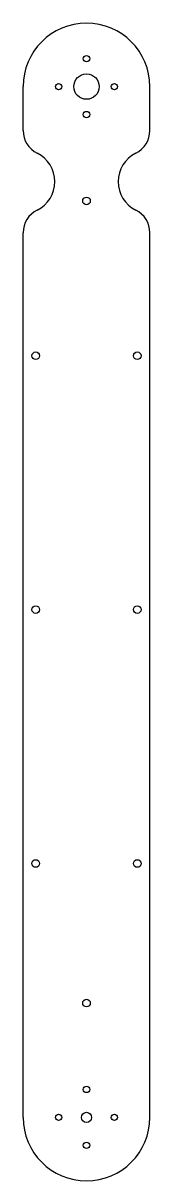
# Model space of a CAD drawing. Extents: x -25 to 25, y -25 to 431.
import ezdxf

# ---------------------------------------------------------------- set-up
doc = ezdxf.new("R2010")
doc.units = 0
doc.layers.get('0').update_dxf_attribs({"linetype": 'continuous'})

# ---------------------------------------------------------------- blocks, each defined once
blk = doc.blocks.new('FILLET')
at = {"color": 0}
for p, q in [((-25, 388.74), (-25, 406)), ((25, 388.74), (25, 406)), ((-25, 0), (-25, 348.43)), ((25, 0), (25, 348.43))]:
    blk.add_line(p, q, dxfattribs=at)
for centre, radius in [((0, 417), 1.25), ((0, 406), 5), ((-11, 406), 1.25), ((11, 406), 1.25), ((0, 395), 1.25), ((0, 361), 1.5), ((-20, 300), 1.5), ((20, 300), 1.5), ((-20, 200), 1.5), ((20, 200), 1.5), ((-20, 100), 1.5), ((20, 100), 1.5), ((0, 45), 1.5), ((0, 11), 1.25), ((-11, 0), 1.25), ((0, 0), 2), ((11, 0), 1.25), ((0, -11), 1.25)]:
    blk.add_circle(centre, radius, dxfattribs=at)
for centre, radius, start, end in [((0, 406), 25, 0, 180), ((-15, 388.74), 10, 180, -116.3878), ((15, 388.74), 10, -63.6122, 0), ((-25, 368.58), 12.5, 0, 63.6122), ((25, 368.58), 12.5, 116.3878, -116.3878), ((-25, 368.58), 12.5, -63.6122, 0), ((-15, 348.43), 10, 116.3878, 180), ((15, 348.43), 10, 0, 63.6122), ((0, 0), 25, 180, 0)]:
    blk.add_arc(centre, radius, start, end, dxfattribs=at)

msp = doc.modelspace()

# ---------------------------------------------------------------- block references
at = {"color": 0}
msp.add_blockref('FILLET', (0, 0), dxfattribs=at)

doc.saveas('drawing.dxf')
